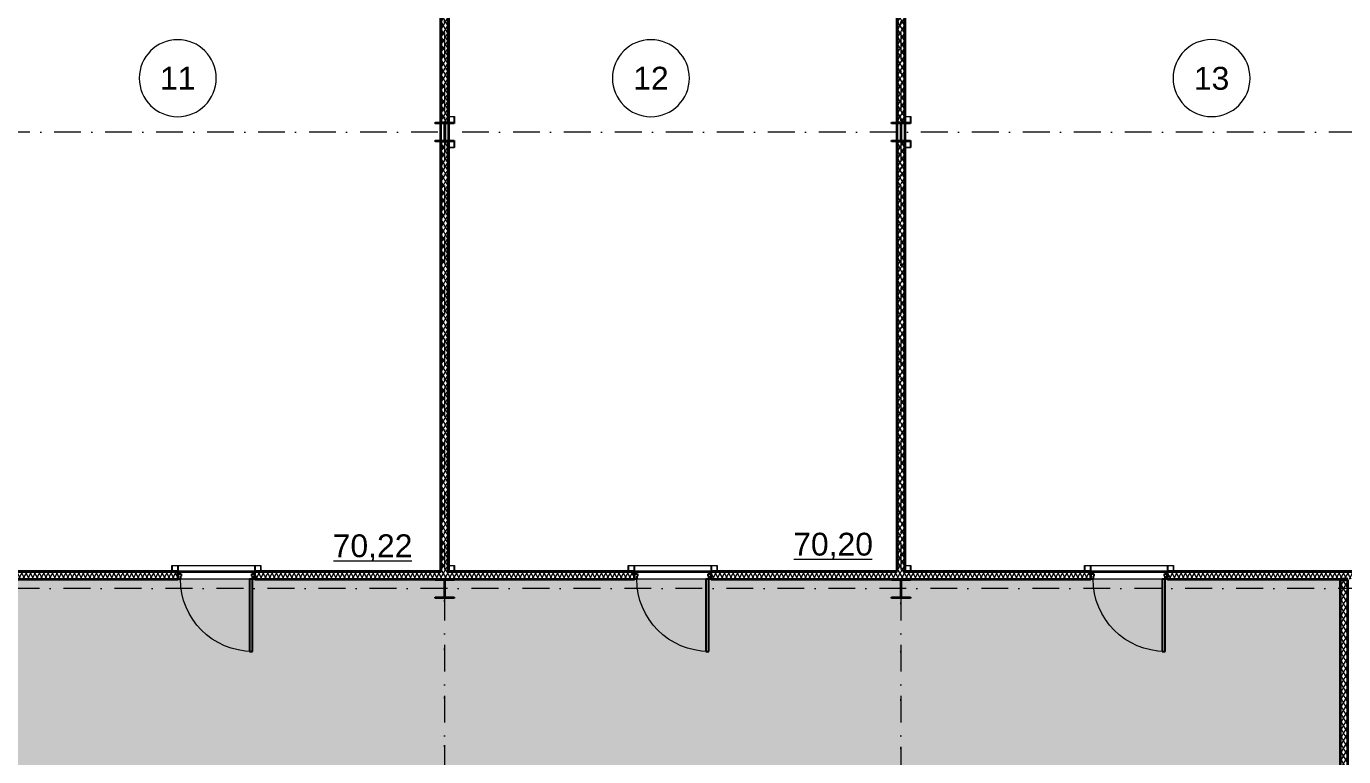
# Model space of a CAD drawing. Header units: millimetres. Extents: x -10605 to 103276, y -15987 to 52426.
# Drawn here: x 76500 to 93821, y 25792 to 35389 of the extents above; entities that cross this region are included whole.
import ezdxf
from ezdxf.enums import TextEntityAlignment as Align

# ---------------------------------------------------------------- set-up
doc = ezdxf.new("R2010")
doc.units = ezdxf.units.MM
doc.header["$MEASUREMENT"] = 0
doc.linetypes.add('Dot & Dashed', pattern=[670.277762, 352.777767, -176.388884, 0, -141.111112])
doc.linetypes.add('Крупный пунктир', pattern=[634.99999, 0, -634.99999])
for name, color, linetype in [('Двери Archicad', 7, 'Continuous'), ('Зоны', 7, 'Continuous'), ('Металлический каркас здания', 7, 'Continuous'), ('Оси', 7, 'Continuous'), ('Стены', 7, 'Continuous')]:
    doc.layers.add(name, color=color, linetype=linetype)
for name, color, linetype, lineweight in [('Двери Archicad_Ном._пера__3', 7, 'Continuous', 0), ('Двери Archicad_Ном._пера__97', 7, 'Continuous', 35), ('Двери Archicad_Ном._пера__98', 7, 'Continuous', 25), ('Металлический каркас здания_Ном._пера__98', 7, 'Continuous', 25), ('Металлический каркас здания_Ном._пера__99', 7, 'Continuous', 15), ('Оси_Ном._пера__200', 7, 'Continuous', 0), ('Паспорта Зон Archicad_Ном._пера__100', 7, 'Continuous', 9), ('Стены _Ном._пера__97', 7, 'Continuous', 35)]:
    doc.layers.add(name, color=color, linetype=linetype, lineweight=lineweight)
doc.layers.add('Зоны_Ном._пера__121', color=7, linetype='Continuous', lineweight=35, true_color=0xc2deab72)
doc.layers.add('Зоны_Ном._пера__2', color=7, linetype='Continuous', lineweight=0, true_color=0xc2747474)
doc.styles.add('РЎР“Р•РќР•Р\xa0РР\xa0_РЎРўРР›Р¬_1', font='arial.ttf')
pattern_1 = [(60, (0, 0), (-43.30127, 25), []), (120, (0, 0), (43.30127, 25), [])]
pattern_2 = [(90, (0, 0), (-60, 0), [])]

# ---------------------------------------------------------------- blocks, each defined once
blk = doc.blocks.new('Однопольная Дверь 27')
at = {"layer": 'Двери Archicad_Ном._пера__3', "color": 7, "linetype": 'Continuous', "lineweight": 0}
blk.add_arc((475, 0), 950, 90, 180, dxfattribs=at)
at = {"layer": 'Двери Archicad_Ном._пера__97', "color": 7, "linetype": 'Continuous', "lineweight": 35}
for p, q in [((-505, 0), (-505, -70)), ((-505, 0), (-505, -70)), ((505, 0), (505, -70)), ((505, 0), (505, -70)), ((-505, -70), (-505, -100)), ((505, -70), (505, -100))]:
    blk.add_line(p, q, dxfattribs=at)
at = {"layer": 'Двери Archicad_Ном._пера__98', "color": 7, "linetype": 'Continuous', "lineweight": 25}
for p, q in [((435, 0), (435, 950)), ((435, 950), (475, 950)), ((475, 950), (475, 0)), ((-475, 0), (-505, 0)), ((-505, 0), (-505, -70)), ((-475, -40), (-475, 0)), ((475, 0), (435, 0)), ((505, 0), (475, 0)), ((475, 0), (475, -40)), ((505, -70), (505, 0)), ((-505, -70), (-465, -70)), ((-465, -40), (-475, -40)), ((-465, -70), (-465, -40)), ((475, -40), (465, -40)), ((465, -40), (465, -70)), ((465, -70), (505, -70))]:
    blk.add_line(p, q, dxfattribs=at)
blk = doc.blocks.new('Стена_7', base_point=(93825, 28225))
at = {"layer": 'Стены', "linetype": 'Continuous', "lineweight": 0, "true_color": 0x000000}
h = blk.add_hatch(dxfattribs=at)
h.set_pattern_fill('Batt_Insulation__3_', color=18, style=0, pattern_type=2)
h.set_pattern_definition(pattern_1)
h.paths.add_polyline_path([(93875, 28125), (93775, 28125), (93775, 28115), (93875, 28115)])
h = blk.add_hatch(dxfattribs=at)
h.set_pattern_fill('Batt_Insulation__3_', color=18, style=0, pattern_type=2)
h.set_pattern_definition(pattern_1)
h.paths.add_polyline_path([(93875, 28115), (93775, 28115), (93775, 25505), (93875, 25505)])
h = blk.add_hatch(dxfattribs=at)
h.set_pattern_fill('Batt_Insulation__3_', color=18, style=0, pattern_type=2)
h.set_pattern_definition(pattern_1)
h.paths.add_polyline_path([(93775, 15505), (93875, 15505), (93875, 24495), (93775, 24495)])
h = blk.add_hatch(dxfattribs=at)
h.set_pattern_fill('Batt_Insulation__3_', color=18, style=0, pattern_type=2)
h.set_pattern_definition(pattern_1)
h.paths.add_polyline_path([(93775, 11875), (93875, 11875), (93875, 14495), (93775, 14495)])
at = {"layer": 'Стены _Ном._пера__97', "color": 7, "linetype": 'Continuous', "lineweight": 35}
for p, q in [((93775, 28115), (93875, 28115)), ((93775, 25505), (93845, 25505)), ((93845, 25505), (93875, 25505)), ((93775, 24495), (93845, 24495)), ((93845, 24495), (93875, 24495)), ((93775, 15505), (93845, 15505)), ((93845, 15505), (93875, 15505)), ((93775, 14495), (93845, 14495)), ((93845, 14495), (93875, 14495))]:
    blk.add_line(p, q, dxfattribs=at)
at = {"layer": 'Стены _Ном._пера__97', "color": 7, "linetype": 'Continuous', "lineweight": 35, "flags": 128}
for points in [[(93875, 28125), (93775, 28125)], [(93775, 28115), (93775, 25505)], [(93875, 25505), (93875, 28115)], [(93775, 24495), (93775, 15505)], [(93875, 20050), (93875, 24495)], [(93875, 15505), (93875, 19950)], [(93775, 14495), (93775, 11875)], [(93875, 11875), (93875, 14495)]]:
    blk.add_lwpolyline(points, dxfattribs=at)
at = {"layer": 'Двери Archicad', "color": 7, "linetype": 'Continuous', "lineweight": 50, "xscale": -1, "zscale": 1000, "rotation": 90}
blk.add_blockref('Однопольная Дверь 27', (93775, 25000), dxfattribs=at)
at = {"layer": 'Двери Archicad', "color": 7, "linetype": 'Continuous', "lineweight": 50, "zscale": 1000, "rotation": 90}
blk.add_blockref('Однопольная Дверь 27', (93775, 15000), dxfattribs=at)
blk = doc.blocks.new('Стена_12', base_point=(82000, 28125))
at = {"layer": 'Стены', "linetype": 'Continuous', "lineweight": 0, "true_color": 0x000000}
h = blk.add_hatch(dxfattribs=at)
h.set_pattern_fill('Batt_Insulation__3_', color=18, style=0, pattern_type=2)
h.set_pattern_definition(pattern_1)
h.paths.add_polyline_path([(82050, 28125), (82050, 33875), (81950, 33875), (81950, 28125)])
h = blk.add_hatch(dxfattribs=at)
h.set_pattern_fill('Batt_Insulation__3_', color=18, style=0, pattern_type=2)
h.set_pattern_definition(pattern_1)
h.paths.add_polyline_path([(82050, 28125), (81955, 28125), (81955, 28115), (82050, 28115)])
at = {"layer": 'Стены _Ном._пера__97', "color": 7, "linetype": 'Continuous', "lineweight": 35, "flags": 128}
for points in [[(82050, 33875), (81950, 33875)], [(81950, 33875), (81950, 28225)], [(82050, 28225), (82050, 33875)], [(81950, 28125), (82050, 28125)]]:
    blk.add_lwpolyline(points, dxfattribs=at)
blk = doc.blocks.new('Стена_13', base_point=(88000, 28125))
at = {"layer": 'Стены', "linetype": 'Continuous', "lineweight": 0, "true_color": 0x000000}
h = blk.add_hatch(dxfattribs=at)
h.set_pattern_fill('Batt_Insulation__3_', color=18, style=0, pattern_type=2)
h.set_pattern_definition(pattern_1)
h.paths.add_polyline_path([(88050, 28125), (88050, 33875), (87950, 33875), (87950, 28125)])
h = blk.add_hatch(dxfattribs=at)
h.set_pattern_fill('Batt_Insulation__3_', color=18, style=0, pattern_type=2)
h.set_pattern_definition(pattern_1)
h.paths.add_polyline_path([(88050, 28125), (87955, 28125), (87955, 28115), (88050, 28115)])
at = {"layer": 'Стены _Ном._пера__97', "color": 7, "linetype": 'Continuous', "lineweight": 35, "flags": 128}
for points in [[(88050, 33875), (87950, 33875)], [(87950, 33875), (87950, 28225)], [(88050, 28225), (88050, 33875)], [(87950, 28125), (88050, 28125)]]:
    blk.add_lwpolyline(points, dxfattribs=at)
blk = doc.blocks.new('Стена_44', base_point=(82000, 34125))
at = {"layer": 'Стены', "linetype": 'Continuous', "lineweight": 0, "true_color": 0x000000}
h = blk.add_hatch(dxfattribs=at)
h.set_pattern_fill('Batt_Insulation__3_', color=18, style=0, pattern_type=2)
h.set_pattern_definition(pattern_1)
h.paths.add_polyline_path([(82050, 34125), (82050, 39875), (81950, 39875), (81950, 34125)])
at = {"layer": 'Стены _Ном._пера__97', "color": 7, "linetype": 'Continuous', "lineweight": 35, "flags": 128}
for points in [[(82050, 39875), (81950, 39875)], [(81950, 39875), (81950, 34125)], [(82050, 34125), (82050, 39875)], [(81950, 34125), (82050, 34125)]]:
    blk.add_lwpolyline(points, dxfattribs=at)
blk = doc.blocks.new('Стена_48', base_point=(88000, 34125))
at = {"layer": 'Стены', "linetype": 'Continuous', "lineweight": 0, "true_color": 0x000000}
h = blk.add_hatch(dxfattribs=at)
h.set_pattern_fill('Batt_Insulation__3_', color=18, style=0, pattern_type=2)
h.set_pattern_definition(pattern_1)
h.paths.add_polyline_path([(88050, 34125), (88050, 39875), (87950, 39875), (87950, 34125)])
at = {"layer": 'Стены _Ном._пера__97', "color": 7, "linetype": 'Continuous', "lineweight": 35, "flags": 128}
for points in [[(88050, 39875), (87950, 39875)], [(87950, 39875), (87950, 34125)], [(88050, 34125), (88050, 39875)], [(87950, 34125), (88050, 34125)]]:
    blk.add_lwpolyline(points, dxfattribs=at)
blk = doc.blocks.new('Колонна SHS ГК 27')
at = {"layer": 'Металлический каркас здания_Ном._пера__99', "linetype": 'Continuous', "lineweight": 0, "true_color": 0xffffff}
h = blk.add_hatch(dxfattribs=at)
h.set_pattern_fill('Barabбs_tйglakц_бllу', style=0, pattern_type=2)
h.set_pattern_definition(pattern_2)
h.paths.add_polyline_path([(-40, -40), (40, -40), (40, 40), (-40, 40)])
h.paths.add_polyline_path([(-36.4, -36.4), (-36.4, 36.4), (36.4, 36.4), (36.4, -36.4)], flags=0)
at = {"layer": 'Металлический каркас здания_Ном._пера__99', "color": 7, "linetype": 'Continuous', "lineweight": 15}
for p, q in [((40, 40), (-40, 40)), ((-40, 40), (-40, -40)), ((-36.4, -36.4), (-36.4, 36.4)), ((-36.4, 36.4), (36.4, 36.4)), ((36.4, 36.4), (36.4, -36.4)), ((40, -40), (40, 40)), ((-40, -40), (40, -40)), ((36.4, -36.4), (-36.4, -36.4))]:
    blk.add_line(p, q, dxfattribs=at)
blk = doc.blocks.new('Труба Квадратного Сечения ГК SHS 27')
at = {"layer": 'Металлический каркас здания_Ном._пера__99', "color": 7, "linetype": 'Continuous', "lineweight": 15}
for p, q in [((505, 40), (0, 40)), ((0, 40), (0, 0)), ((0, 0), (0, -40)), ((1010, 40), (505, 40)), ((1010, 0), (1010, 40)), ((1010, -40), (1010, 0)), ((0, -40), (505, -40)), ((505, -40), (1010, -40))]:
    blk.add_line(p, q, dxfattribs=at)
blk = doc.blocks.new('Кладовая_11_11', base_point=(78917, 34896))
at = {"layer": 'Паспорта Зон Archicad_Ном._пера__100', "color": 7, "linetype": 'Continuous', "lineweight": 9}
blk.add_line((80537, 28364), (81566, 28364), dxfattribs=at)
for start, end in [(0, 180), (180, 0)]:
    blk.add_arc((78490, 34708), 506, start, end, dxfattribs=at)
at = {"layer": 'Паспорта Зон Archicad_Ном._пера__100', "color": 7, "lineweight": 9, "style": 'РЎР“Р•РќР•Р\xa0РР\xa0_РЎРўРР›Р¬_1'}
for tag, p in [('ROOM_NUMBER', (78490, 34708)), ('ROOM_AREA', (81052, 28563))]:
    blk.add_attdef(tag, text='', height=300, dxfattribs=at).set_placement(p, align=Align.MIDDLE_CENTER)
blk = doc.blocks.new('Кладовая_12_12', base_point=(85007, 34843))
at = {"layer": 'Паспорта Зон Archicad_Ном._пера__100', "color": 7, "linetype": 'Continuous', "lineweight": 9}
blk.add_line((86592, 28385), (87622, 28385), dxfattribs=at)
for start, end in [(0, 180), (180, 0)]:
    blk.add_arc((84712, 34708), 506, start, end, dxfattribs=at)
at = {"layer": 'Паспорта Зон Archicad_Ном._пера__100', "color": 7, "lineweight": 9, "style": 'РЎР“Р•РќР•Р\xa0РР\xa0_РЎРўРР›Р¬_1'}
for tag, p in [('ROOM_NUMBER', (84712, 34708)), ('ROOM_AREA', (87107, 28584))]:
    blk.add_attdef(tag, text='', height=300, dxfattribs=at).set_placement(p, align=Align.MIDDLE_CENTER)
blk = doc.blocks.new('Кладовая_13_13', base_point=(92645, 34680))
at = {"layer": 'Паспорта Зон Archicad_Ном._пера__100', "color": 7, "linetype": 'Continuous', "lineweight": 9}
blk.add_line((96498, 28437), (97726, 28437), dxfattribs=at)
for start, end in [(0, 180), (180, 0)]:
    blk.add_arc((92084, 34708), 506, start, end, dxfattribs=at)
at = {"layer": 'Паспорта Зон Archicad_Ном._пера__100', "color": 7, "lineweight": 9, "style": 'РЎР“Р•РќР•Р\xa0РР\xa0_РЎРўРР›Р¬_1'}
for tag, p in [('ROOM_NUMBER', (92084, 34706)), ('ROOM_AREA', (97112, 28637))]:
    blk.add_attdef(tag, text='', height=300, dxfattribs=at).set_placement(p, align=Align.MIDDLE_CENTER)
blk = doc.blocks.new('Холл_37_39', base_point=(73310, 16745))
at = {"layer": 'Зоны_Ном._пера__2', "linetype": 'Continuous', "lineweight": 0, "true_color": 0x1d1d1d}
h = blk.add_hatch(color=250, dxfattribs=at)
h.paths.add_polyline_path([(93775, 11875), (93775, 28125), (51875, 28125), (51875, 11875)])
h.paths.add_polyline_path([(58125, 18125), (58125, 21875), (87875, 21875), (87875, 18125)], flags=0)
at = {"layer": 'Паспорта Зон Archicad_Ном._пера__100', "color": 7, "lineweight": 9, "style": 'РЎР“Р•РќР•Р\xa0РР\xa0_РЎРўРР›Р¬_1'}
for tag, p in [('ROOM_NUMBER', (73310, 15496)), ('ROOM_AREA', (92885, 12402))]:
    blk.add_attdef(tag, text='', height=300, dxfattribs=at).set_placement(p, align=Align.MIDDLE_CENTER)
blk = doc.blocks.new('Стена_87', base_point=(51875, 28225))
at = {"layer": 'Стены', "linetype": 'Continuous', "lineweight": 0, "true_color": 0x000000}
h = blk.add_hatch(dxfattribs=at)
h.set_pattern_fill('Batt_Insulation__3_', color=18, style=0, pattern_type=2)
h.set_pattern_definition(pattern_1)
h.paths.add_polyline_path([(76050, 28225), (76050, 28125), (78495, 28125), (78495, 28225)])
h = blk.add_hatch(dxfattribs=at)
h.set_pattern_fill('Batt_Insulation__3_', color=18, style=0, pattern_type=2)
h.set_pattern_definition(pattern_1)
h.paths.add_polyline_path([(79505, 28125), (81950, 28125), (81950, 28225), (79505, 28225)])
h = blk.add_hatch(dxfattribs=at)
h.set_pattern_fill('Batt_Insulation__3_', color=18, style=0, pattern_type=2)
h.set_pattern_definition(pattern_1)
h.paths.add_polyline_path([(82050, 28225), (82050, 28125), (84495, 28125), (84495, 28225)])
h = blk.add_hatch(dxfattribs=at)
h.set_pattern_fill('Batt_Insulation__3_', color=18, style=0, pattern_type=2)
h.set_pattern_definition(pattern_1)
h.paths.add_polyline_path([(85505, 28125), (87950, 28125), (87950, 28225), (85505, 28225)])
h = blk.add_hatch(dxfattribs=at)
h.set_pattern_fill('Batt_Insulation__3_', color=18, style=0, pattern_type=2)
h.set_pattern_definition(pattern_1)
h.paths.add_polyline_path([(88050, 28225), (88050, 28125), (90495, 28125), (90495, 28225)])
h = blk.add_hatch(dxfattribs=at)
h.set_pattern_fill('Batt_Insulation__3_', color=18, style=0, pattern_type=2)
h.set_pattern_definition(pattern_1)
h.paths.add_polyline_path([(91505, 28125), (98125, 28125), (98125, 28225), (91505, 28225)])
at = {"layer": 'Стены _Ном._пера__97', "color": 7, "linetype": 'Continuous', "lineweight": 35}
for p, q in [((78495, 28195), (78495, 28225)), ((78495, 28125), (78495, 28195)), ((79505, 28195), (79505, 28225)), ((79505, 28125), (79505, 28195)), ((84495, 28195), (84495, 28225)), ((84495, 28125), (84495, 28195)), ((85505, 28195), (85505, 28225)), ((85505, 28125), (85505, 28195)), ((90495, 28195), (90495, 28225)), ((90495, 28125), (90495, 28195)), ((91505, 28195), (91505, 28225)), ((91505, 28125), (91505, 28195))]:
    blk.add_line(p, q, dxfattribs=at)
at = {"layer": 'Стены _Ном._пера__97', "color": 7, "linetype": 'Continuous', "lineweight": 35, "flags": 128}
for points in [[(78495, 28225), (76050, 28225)], [(76050, 28125), (78495, 28125)], [(81950, 28225), (79505, 28225)], [(79505, 28125), (81950, 28125)], [(84495, 28225), (82050, 28225)], [(82050, 28125), (84495, 28125)], [(87950, 28225), (85505, 28225)], [(85505, 28125), (87950, 28125)], [(90495, 28225), (88050, 28225)], [(88050, 28125), (90495, 28125)], [(98125, 28225), (91505, 28225)], [(91505, 28125), (93775, 28125)]]:
    blk.add_lwpolyline(points, dxfattribs=at)
at = {"layer": 'Двери Archicad', "color": 7, "linetype": 'Continuous', "lineweight": 50, "xscale": -1, "zscale": 1000, "rotation": 180}
for p in [(79000, 28125), (85000, 28125), (91000, 28125)]:
    blk.add_blockref('Однопольная Дверь 27', p, dxfattribs=at)
blk = doc.blocks.new('Колонна Универсальная 27')
at = {"layer": 'Металлический каркас здания_Ном._пера__98', "linetype": 'Continuous', "lineweight": 0, "true_color": 0xffffff}
h = blk.add_hatch(dxfattribs=at)
h.set_pattern_fill('Barabбs_tйglakц_бllу', style=0, pattern_type=2)
h.set_pattern_definition(pattern_2)
h.paths.add_polyline_path([(-125, -125), (125, -125), (125, -113), (4, -113), (4, 113), (125, 113), (125, 125), (-125, 125), (-125, 113), (-4, 113), (-4, -113), (-125, -113)])
at = {"layer": 'Металлический каркас здания_Ном._пера__98', "color": 7, "linetype": 'Continuous', "lineweight": 25}
for p, q in [((125, 125), (-125, 125)), ((-125, 125), (-125, 113)), ((-125, 113), (-4, 113)), ((-4, 113), (-4, -113)), ((4, -113), (4, 113)), ((4, 113), (125, 113)), ((125, 113), (125, 125)), ((-4, -113), (-125, -113)), ((-125, -113), (-125, -125)), ((-125, -125), (125, -125)), ((125, -113), (4, -113)), ((125, -125), (125, -113))]:
    blk.add_line(p, q, dxfattribs=at)
blk = doc.blocks.new('Стандартный Маркер Сетки_3')
at = {"layer": 'Оси_Ном._пера__200', "color": 7, "linetype": 'Dot & Dashed', "lineweight": 0}
blk.add_line((0, 0), (107930, 0), dxfattribs=at)
at = {"layer": 'Оси_Ном._пера__200', "color": 7, "lineweight": 0, "style": 'РЎР“Р•РќР•Р\xa0РР\xa0_РЎРўРР›Р¬_1'}
blk.add_attdef('AC_MarkerText_1', text='', height=300, dxfattribs=at).set_placement((108330, 150), align=Align.TOP_CENTER)
blk = doc.blocks.new('Стандартный Маркер Сетки')
at = {"layer": 'Оси_Ном._пера__200', "color": 7, "linetype": 'Dot & Dashed', "lineweight": 0}
blk.add_line((0, 0), (107805, 0), dxfattribs=at)
at = {"layer": 'Оси_Ном._пера__200', "color": 7, "lineweight": 0, "style": 'РЎР“Р•РќР•Р\xa0РР\xa0_РЎРўРР›Р¬_1'}
blk.add_attdef('AC_MarkerText_1', text='', height=300, dxfattribs=at).set_placement((108205, 150), align=Align.TOP_CENTER)
blk = doc.blocks.new('Двутавp К 26020-83 27_4')
at = {"layer": 'Металлический каркас здания_Ном._пера__98', "color": 7, "linetype": 'Крупный пунктир', "lineweight": 25}
blk.add_line((0, 0), (39750, 0), dxfattribs=at)
blk = doc.blocks.new('Двутавp К 26020-83 27_2')
at = {"layer": 'Металлический каркас здания_Ном._пера__98', "color": 7, "linetype": 'Крупный пунктир', "lineweight": 25}
blk.add_line((0, 0), (17750, 0), dxfattribs=at)
blk = doc.blocks.new('Стандартный Маркер Сетки_4')
at = {"layer": 'Оси_Ном._пера__200', "color": 7, "linetype": 'Dot & Dashed', "lineweight": 0}
blk.add_line((0, 0), (55187, 0), dxfattribs=at)
at = {"layer": 'Оси_Ном._пера__200', "color": 7, "lineweight": 0, "style": 'РЎР“Р•РќР•Р\xa0РР\xa0_РЎРўРР›Р¬_1'}
blk.add_attdef('AC_MarkerText_1', text='', height=300, rotation=90, dxfattribs=at).set_placement((55368, -69), align=Align.TOP_CENTER)

msp = doc.modelspace()

# ---------------------------------------------------------------- linework, layer by layer
at = {"layer": 'Зоны_Ном._пера__121', "color": 43, "linetype": 'Continuous', "lineweight": 35, "true_color": 0xdeab72, "flags": 128}
for points in [[(81950.71236, 40125.00012), (76050.00014, 40125.00012), (76050.00014, 28225.00002), (81950.71236, 28225.00002)], [(87950, 28225.00002), (87950, 40125.00012), (82050.71236, 40125.00012), (82050.71236, 28225.00002)], [(88050, 40125.00012), (88050, 28225.00002), (98125.00021, 28225.00002), (98125.00021, 40125.00012)]]:
    msp.add_lwpolyline(points, close=True, dxfattribs=at)
at = {"layer": 'Зоны_Ном._пера__2', "color": 8, "linetype": 'Continuous', "lineweight": 0, "true_color": 0x747474, "flags": 128}
msp.add_lwpolyline([(93775.00014, 11875), (93775.00014, 28125.00005), (51875.00014, 28125.00005), (51875.00014, 11875)], close=True, dxfattribs=at)

# ---------------------------------------------------------------- block references
at = {"layer": 'Зоны', "color": 7, "linetype": 'Continuous', "lineweight": 9}
for name, p, values in [('Кладовая_11_11', (78917.3997, 34895.89991), {'ROOM_NUMBER': '11', 'ROOM_AREA': '70,22'}), ('Кладовая_12_12', (85007.32584, 34842.92886), {'ROOM_NUMBER': '12', 'ROOM_AREA': '70,20'}), ('Кладовая_13_13', (92645.17308, 34680.46173), {'ROOM_NUMBER': '13', 'ROOM_AREA': '119,89'})]:
    msp.add_blockref(name, p, dxfattribs=at).add_auto_attribs(values)
msp.add_blockref('Холл_37_39', (73310.14758, 16744.91508), dxfattribs=at)
at = {"layer": 'Металлический каркас здания', "color": 7, "linetype": 'Continuous', "lineweight": 9, "zscale": 1000}
for name, p, rotation in [('Двутавp К 26020-83 27_2', (81999.99994, 22125.00005), 90), ('Двутавp К 26020-83 27_4', (88000.00006, 39875.00005), 270)]:
    msp.add_blockref(name, p, dxfattribs=dict(at, rotation=rotation))
at = {"layer": 'Металлический каркас здания_Ном._пера__98', "color": 7, "linetype": 'Continuous', "lineweight": 25, "xscale": -1, "zscale": 1000}
for p in [(82000.71222, 33999.99222), (88000.15889, 33999.99222), (82000.34778, 28000.00005), (88000, 28000.00005)]:
    msp.add_blockref('Колонна Универсальная 27', p, dxfattribs=at)
at = {"layer": 'Металлический каркас здания_Ном._пера__99', "color": 7, "linetype": 'Continuous', "lineweight": 15, "xscale": -1, "zscale": 1000}
for p in [(82089.99994, 34164.99222), (88090, 34164.99222), (82089.99994, 33834.99222), (88090, 33834.99222), (82089.99994, 28265.00005), (88090, 28265.00005)]:
    msp.add_blockref('Колонна SHS ГК 27', p, dxfattribs=at)
at = {"layer": 'Металлический каркас здания_Ном._пера__99', "color": 7, "linetype": 'Continuous', "lineweight": 15, "xscale": -1, "zscale": 1000, "rotation": 180}
for name, p in [('Колонна SHS ГК 27', (78455.00007, 28265.00005)), ('Труба Квадратного Сечения ГК SHS 27', (78495.00007, 28265.00005)), ('Колонна SHS ГК 27', (79545.00007, 28265.00005)), ('Колонна SHS ГК 27', (84455.00007, 28265.00005)), ('Труба Квадратного Сечения ГК SHS 27', (84495.00007, 28265.00005)), ('Колонна SHS ГК 27', (85545.00007, 28265.00005)), ('Колонна SHS ГК 27', (90455.00007, 28265.00005)), ('Труба Квадратного Сечения ГК SHS 27', (90495.00007, 28265.00005)), ('Колонна SHS ГК 27', (91545.00007, 28265.00005))]:
    msp.add_blockref(name, p, dxfattribs=at)
at = {"layer": 'Оси', "color": 8, "linetype": 'Continuous', "lineweight": 0, "true_color": 0x747474, "zscale": 1000, "rotation": 270}
for p in [(81999.99994, 40000.00005), (88000, 40000.00005)]:
    msp.add_blockref('Стандартный Маркер Сетки_4', p, dxfattribs=at)
at = {"layer": 'Оси', "color": 8, "linetype": 'Continuous', "lineweight": 0, "true_color": 0x747474, "xscale": -1, "zscale": 1000}
for name, p in [('Стандартный Маркер Сетки', (98000.00007, 34000.00005)), ('Стандартный Маркер Сетки_3', (98125, 28000.00005))]:
    msp.add_blockref(name, p, dxfattribs=at)
at = {"layer": 'Стены', "color": 7, "lineweight": 35}
for name, p in [('Стена_44', (82000, 34124.99222)), ('Стена_48', (88000, 34124.99222)), ('Стена_12', (82000, 28125.00005)), ('Стена_13', (88000, 28125.00005)), ('Стена_87', (51875, 28225.00005)), ('Стена_7', (93825, 28225.00005))]:
    msp.add_blockref(name, p, dxfattribs=at)

doc.saveas('drawing.dxf')
